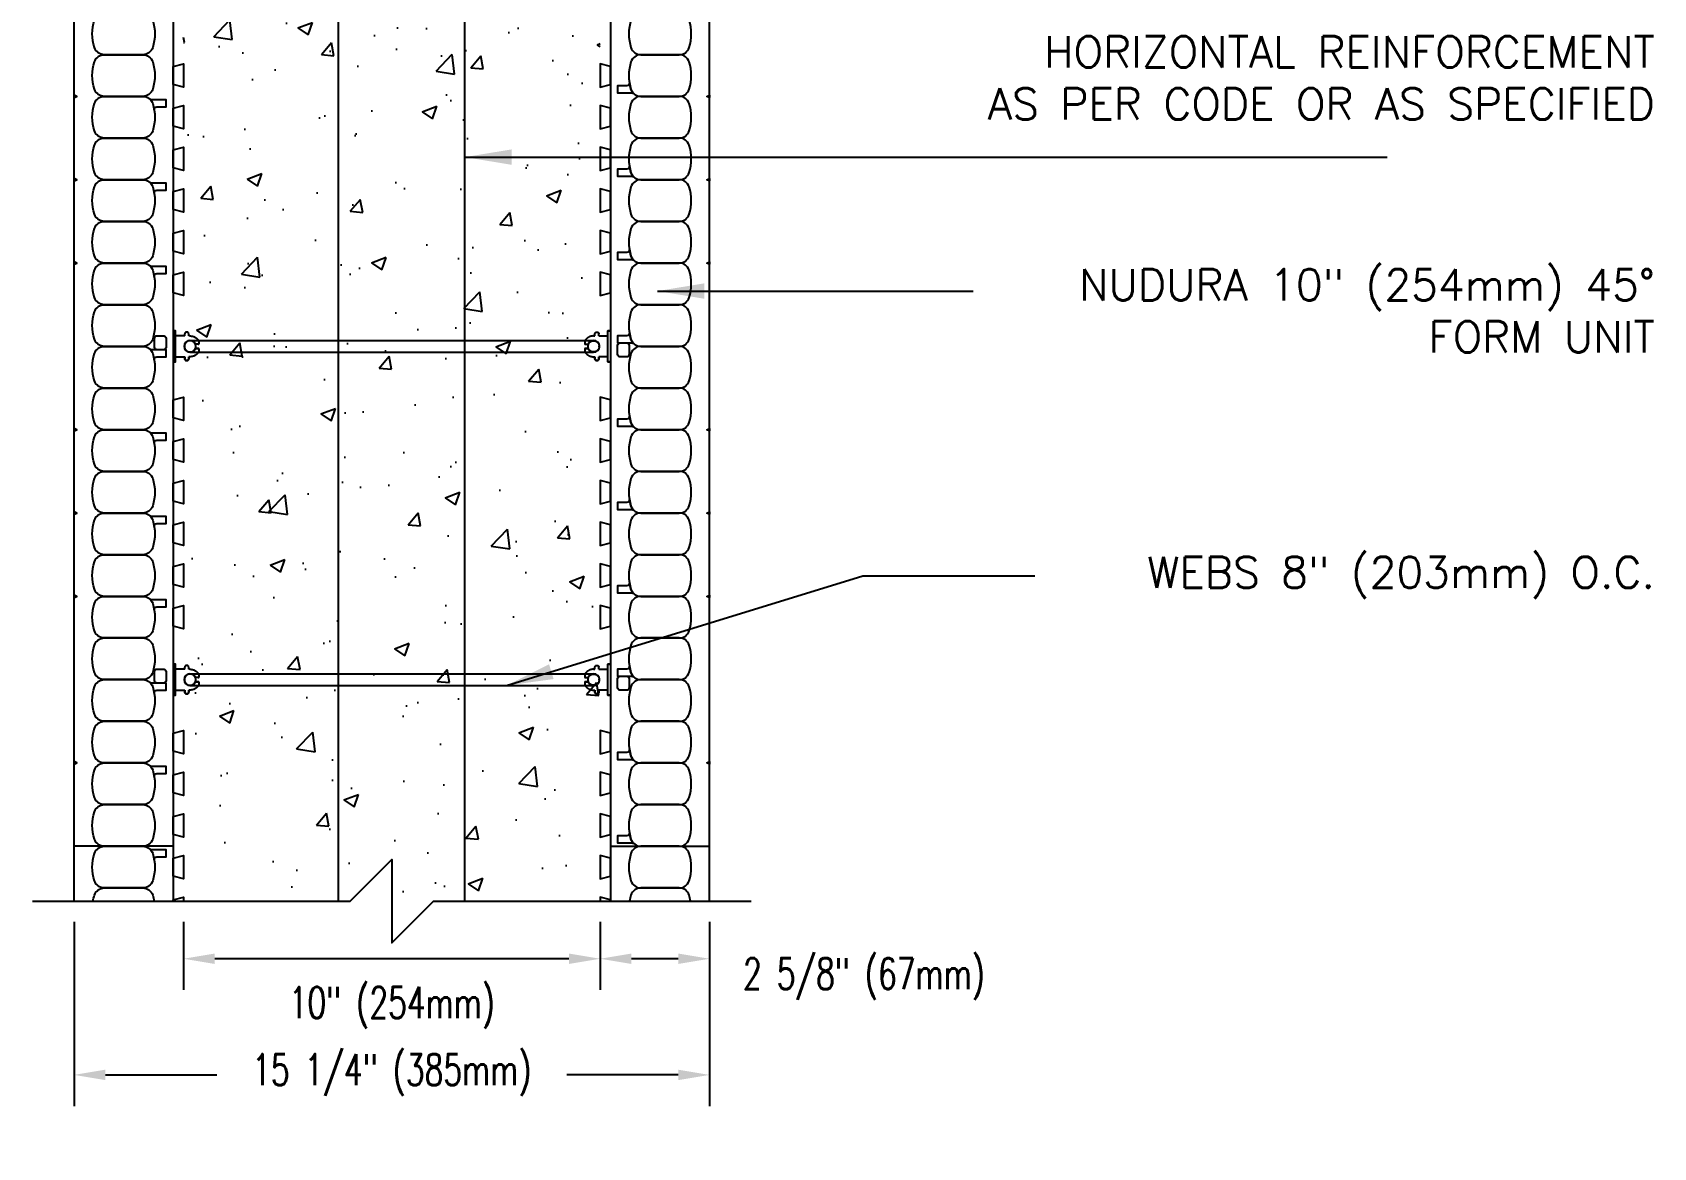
# Model space of a CAD drawing. Header units: inches. Extents: x 533.2 to 572.1, y 61.5 to 114.4.
# Drawn here: x 533.23 to 572.13, y 61.48 to 88.24 of the extents above; entities that cross this region are included whole.
import ezdxf

# ---------------------------------------------------------------- set-up
doc = ezdxf.new("R2010")
doc.units = ezdxf.units.IN
doc.header["$MEASUREMENT"] = 0
for name, color, linetype in [('DIM', 4, 'Continuous'), ('HATCH', 12, 'Continuous'), ('line25', 2, 'Continuous'), ('LINE3', 3, 'Continuous'), ('LINE50', 5, 'Continuous'), ('LINE9', 9, 'Continuous'), ('TEXT', 4, 'Continuous')]:
    doc.layers.add(name, color=color, linetype=linetype)
doc.styles.add('DIM', font='romans.shx', dxfattribs={"width": 0.7})
doc.styles.add('ROMANS', font='romans.shx', dxfattribs={"height": 0.75})
doc.dimstyles.new('ext_12', dxfattribs={"dimscale": 12, "dimtxt": 0.09375, "dimasz": 0.09375, "dimexe": 0.09375, "dimexo": 0.0625, "dimgap": 0.0625, "dimtad": 1, "dimdec": 1, "dimzin": 3, "dimdsep": 46, "dimlunit": 4, "dimtxsty": 'DIM', "dimcen": 0.09, "dimdle": 0.09375, "dimclrt": 4, "dimadec": 0, "dimazin": 0, "dimtfac": 1, "dimtdec": 1, "dimtmove": 2, "dimatfit": 3, "dimfxl": 0, "dimfrac": 2, "dimtolj": 1, "dimtzin": 0, "dimarcsym": 0})
doc.dimstyles.new('ext_8', dxfattribs={"dimscale": 8, "dimtxt": 0.09375, "dimasz": 0.09375, "dimexe": 0.09375, "dimexo": 0.0625, "dimgap": 0.0625, "dimtad": 1, "dimdec": 1, "dimzin": 3, "dimdsep": 46, "dimlunit": 4, "dimtxsty": 'DIM', "dimcen": 0.09, "dimdle": 0.09375, "dimclrt": 4, "dimadec": 0, "dimazin": 0, "dimtfac": 1, "dimtdec": 1, "dimtmove": 2, "dimatfit": 3, "dimfxl": 0, "dimfrac": 2, "dimtolj": 1, "dimtzin": 0, "dimarcsym": 0})

# ---------------------------------------------------------------- blocks, each defined once
blk = doc.blocks.new('WEB_CENTRE_TOP_10')
for p, q in [((-0.141, 9.688), (-0.141, 0)), ((0.141, 9.688), (0.141, 0))]:
    blk.add_line(p, q)
for centre in [(0, 9.688), (0, 0)]:
    blk.add_circle(centre, 0.141)
blk = doc.blocks.new('*D3')
at = {"layer": 'Defpoints', "color": 0}
for p in [(546.853, 67.396), (549.478, 67.396), (546.853, 66.011)]:
    blk.add_point(p, dxfattribs=at)
at = {"layer": 'TEXT', "color": 0, "lineweight": -2}
for p, q in [((546.853, 66.896), (546.853, 65.261)), ((549.478, 66.896), (549.478, 65.261)), ((548.728, 66.011), (547.603, 66.011))]:
    blk.add_line(p, q, dxfattribs=at)
at = {"layer": 'TEXT', "color": 0}
for points in [[(547.603, 66.136), (547.603, 65.886), (546.853, 66.011)], [(548.728, 66.136), (548.728, 65.886), (549.478, 66.011)]]:
    blk.add_solid(points, dxfattribs=at)
at = {"layer": 'TEXT', "color": 4, "insert": (553.184, 65.528), "char_height": 0.75, "attachment_point": 5, "style": 'DIM'}
blk.add_mtext('\\A1;2 5/8" (67mm)', dxfattribs=at)
blk = doc.blocks.new('*D4')
at = {"layer": 'Defpoints', "color": 0}
for p in [(536.853, 67.396), (546.853, 67.396), (536.853, 66.011)]:
    blk.add_point(p, dxfattribs=at)
at = {"layer": 'TEXT', "color": 0, "lineweight": -2}
for p, q in [((536.853, 66.896), (536.853, 65.261)), ((546.853, 66.896), (546.853, 65.261)), ((546.103, 66.011), (537.603, 66.011))]:
    blk.add_line(p, q, dxfattribs=at)
at = {"layer": 'TEXT', "color": 0}
for points in [[(537.603, 66.136), (537.603, 65.886), (536.853, 66.011)], [(546.103, 66.136), (546.103, 65.886), (546.853, 66.011)]]:
    blk.add_solid(points, dxfattribs=at)
at = {"layer": 'TEXT', "color": 4, "insert": (541.854, 64.833), "char_height": 0.75, "attachment_point": 5, "style": 'DIM'}
blk.add_mtext('\\A1;10" (254mm)', dxfattribs=at)
blk = doc.blocks.new('*D5')
at = {"layer": 'Defpoints', "color": 0}
for p in [(534.228, 67.396), (549.478, 67.396), (549.478, 63.223)]:
    blk.add_point(p, dxfattribs=at)
at = {"layer": 'TEXT', "color": 0, "lineweight": -2}
for p, q in [((534.228, 66.896), (534.228, 62.473)), ((549.478, 66.896), (549.478, 62.473)), ((534.978, 63.223), (537.653, 63.223)), ((548.728, 63.223), (546.053, 63.223))]:
    blk.add_line(p, q, dxfattribs=at)
at = {"layer": 'TEXT', "color": 0}
for points in [[(534.978, 63.348), (534.978, 63.098), (534.228, 63.223)], [(548.728, 63.348), (548.728, 63.098), (549.478, 63.223)]]:
    blk.add_solid(points, dxfattribs=at)
at = {"layer": 'TEXT', "color": 4, "insert": (541.853, 63.223), "char_height": 0.75, "attachment_point": 5, "style": 'DIM'}
blk.add_mtext('\\A1;15 1/4" (385mm)', dxfattribs=at)
blk = doc.blocks.new('Connector')
blk.add_point((0.271, 0))
at = {"layer": 'LINE9'}
for p, q in [((0, 0.375), (0, -0.375)), ((0.062, -0.375), (0.062, 0.375)), ((0.281, 0.25), (0.062, 0.25))]:
    blk.add_line(p, q, dxfattribs=at)
for points, weights in [([(0.007, 0.375), (0.004, 0.375), (0, 0.375)], [1, 0.972587069138, 0.950305488115]), ([(0.327, 0.343), (0.308, 0.343), (0.281, 0.317), (0.281, 0.297)], [1, 0.85355339, 0.85355339, 1]), ([(0.328, 0.343), (0.327, 0.343), (0.327, 0.343)], [1, 0.70710678, 1]), ([(0.375, 0.297), (0.375, 0.317), (0.348, 0.343), (0.329, 0.343)], [1, 0.85355339, 0.85355339, 1]), ([(0.406, 0.25), (0.546, 0.25), (0.619, 0.131)], [0.958404415409, 0.794674173519, 0.864651571113]), ([(0.619, 0.052), (0.612, 0.049), (0.604, 0.049)], [0.83615024178, 0.892081430621, 1]), ([(0, -0.375), (0.004, -0.375), (0.007, -0.375)], [0.950305488115, 0.972587069138, 1]), ([(0.281, -0.297), (0.281, -0.317), (0.308, -0.343), (0.327, -0.343)], [1, 0.85355339, 0.85355339, 1]), ([(0.327, -0.343), (0.281, -0.343), (0.281, -0.297)], [1, 0.70710678, 1]), ([(0.329, -0.343), (0.348, -0.343), (0.375, -0.317), (0.375, -0.297)], [1, 0.85355339, 0.85355339, 1]), ([(0.375, -0.297), (0.375, -0.343), (0.329, -0.343)], [1, 0.70710678, 1]), ([(0.619, -0.131), (0.546, -0.25), (0.406, -0.25)], [0.864651574428, 0.794674169686, 0.958404415195]), ([(0.604, -0.049), (0.612, -0.049), (0.619, -0.052)], [1, 0.89208144177, 0.836150253337])]:
    blk.add_rational_spline(points, weights, degree=2, dxfattribs=at)
for points, degree in [([(0, 0.375), (0.002, 0.375), (0.005, 0.375), (0.007, 0.375)], 3), ([(0.007, 0.375), (0.021, 0.375), (0.051, 0.375), (0.062, 0.375), (0.062, 0.375)], 3), ([(0.281, 0.25), (0.281, 0.297)], 1), ([(0.327, 0.343), (0.327, 0.343), (0.328, 0.343), (0.328, 0.343)], 3), ([(0.328, 0.343), (0.329, 0.343), (0.329, 0.343), (0.329, 0.343)], 3), ([(0.375, 0.25), (0.375, 0.297)], 1), ([(0.406, 0.25), (0.375, 0.25)], 1), ([(0.406, 0.25), (0.406, 0.25)], 1), ([(0.406, 0.25), (0.406, 0.25)], 1), ([(0.406, 0.25), (0.406, 0.25)], 1), ([(0.406, 0.25), (0.406, 0.25)], 1), ([(0.406, 0.25), (0.406, 0.25)], 1), ([(0.406, 0.25), (0.406, 0.25)], 1), ([(0.406, 0.25), (0.406, 0.25)], 1), ([(0.406, 0.25), (0.406, 0.25)], 1), ([(0.406, 0.25), (0.406, 0.25)], 1), ([(0.406, 0.25), (0.406, 0.25)], 1), ([(0.406, 0.25), (0.406, 0.25)], 1), ([(0.406, 0.25), (0.406, 0.25)], 1), ([(0.406, 0.25), (0.406, 0.25)], 1), ([(0.406, 0.25), (0.406, 0.25)], 1), ([(0.406, 0.25), (0.406, 0.25)], 1), ([(0.406, 0.25), (0.406, 0.25)], 1), ([(0.406, 0.25), (0.406, 0.25)], 1), ([(0.406, 0.25), (0.406, 0.25)], 1), ([(0.406, 0.25), (0.406, 0.25)], 1), ([(0.406, 0.25), (0.406, 0.25)], 1), ([(0.406, 0.25), (0.406, 0.25)], 1), ([(0.406, 0.25), (0.406, 0.25)], 1), ([(0.406, 0.25), (0.406, 0.25)], 1), ([(0.406, 0.25), (0.406, 0.25)], 1), ([(0.604, 0.049), (0.532, 0.049)], 1), ([(0.532, 0.049), (0.532, 0.049)], 1), ([(0.532, 0.049), (0.532, 0.049)], 1), ([(0.532, 0.049), (0.532, 0.049)], 1), ([(0.532, 0.049), (0.532, 0.049)], 1), ([(0.532, 0.049), (0.532, 0.049)], 1), ([(0.532, 0.049), (0.532, 0.049)], 1), ([(0.532, 0.049), (0.532, 0.049)], 1), ([(0.532, 0.049), (0.532, 0.049)], 1), ([(0.532, 0.049), (0.532, 0.049)], 1), ([(0.532, 0.049), (0.532, 0.049)], 1), ([(0.604, 0.049), (0.609, 0.049), (0.614, 0.05), (0.619, 0.052)], 3), ([(0.604, 0.049), (0.604, 0.049)], 1), ([(0.604, 0.049), (0.604, 0.049)], 1), ([(0.604, 0.049), (0.604, 0.049)], 1), ([(0.604, 0.049), (0.604, 0.049)], 1), ([(0.619, 0.131), (0.619, 0.052)], 1), ([(0.619, 0.131), (0.619, 0.131)], 1), ([(0.619, 0.131), (0.619, 0.131)], 1), ([(0.619, 0.131), (0.619, 0.131)], 1), ([(0.619, 0.131), (0.619, 0.131)], 1), ([(0.007, -0.375), (0.005, -0.375), (0.002, -0.375), (0, -0.375)], 3), ([(0.062, -0.375), (0.062, -0.375), (0.051, -0.375), (0.021, -0.375), (0.007, -0.375)], 3), ([(0.062, -0.25), (0.281, -0.25)], 1), ([(0.281, -0.297), (0.281, -0.25)], 1), ([(0.281, -0.25), (0.281, -0.297)], 1), ([(0.328, -0.343), (0.328, -0.343), (0.327, -0.343), (0.327, -0.343)], 3), ([(0.329, -0.343), (0.329, -0.343), (0.329, -0.343), (0.328, -0.343)], 3), ([(0.375, -0.25), (0.375, -0.297)], 1), ([(0.375, -0.297), (0.375, -0.25)], 1), ([(0.406, -0.25), (0.375, -0.25)], 1), ([(0.406, -0.25), (0.406, -0.25)], 1), ([(0.406, -0.25), (0.406, -0.25)], 1), ([(0.406, -0.25), (0.406, -0.25)], 1), ([(0.406, -0.25), (0.406, -0.25)], 1), ([(0.406, -0.25), (0.406, -0.25)], 1), ([(0.406, -0.25), (0.406, -0.25)], 1), ([(0.406, -0.25), (0.406, -0.25)], 1), ([(0.406, -0.25), (0.406, -0.25)], 1), ([(0.406, -0.25), (0.406, -0.25)], 1), ([(0.406, -0.25), (0.406, -0.25)], 1), ([(0.406, -0.25), (0.406, -0.25)], 1), ([(0.532, -0.049), (0.604, -0.049)], 1), ([(0.604, -0.049), (0.58, -0.049), (0.556, -0.049), (0.532, -0.049)], 3), ([(0.532, -0.049), (0.532, -0.049)], 1), ([(0.532, -0.049), (0.532, -0.049)], 1), ([(0.532, -0.049), (0.532, -0.049)], 1), ([(0.532, -0.049), (0.532, -0.049)], 1), ([(0.619, -0.052), (0.614, -0.05), (0.609, -0.049), (0.604, -0.049)], 3), ([(0.604, -0.049), (0.604, -0.049)], 1), ([(0.604, -0.049), (0.604, -0.049)], 1), ([(0.604, -0.049), (0.604, -0.049)], 1), ([(0.604, -0.049), (0.604, -0.049)], 1), ([(0.604, -0.049), (0.604, -0.049)], 1), ([(0.604, -0.049), (0.604, -0.049)], 1), ([(0.604, -0.049), (0.604, -0.049)], 1), ([(0.604, -0.049), (0.604, -0.049)], 1), ([(0.619, -0.052), (0.619, -0.131)], 1), ([(0.619, -0.131), (0.619, -0.131)], 1), ([(0.619, -0.131), (0.619, -0.131)], 1), ([(0.619, -0.131), (0.619, -0.131)], 1), ([(0.619, -0.131), (0.619, -0.131)], 1)]:
    blk.add_open_spline(points, degree=degree, dxfattribs=at)
for points, weights, knots in [([(0.062, 0.375), (0.062, 0.375), (0.046, 0.375), (0.03, 0.375), (0.007, 0.375)], [0.868718858569, 0.861102746415, 1, 0.861102734288, 0.868718859898], [0, 0, 0, 0.5, 0.5, 1, 1, 1]), ([(0.532, 0.049), (0.472, 0.203), (0.333, 0.113), (0.157, 0), (0.333, -0.113), (0.472, -0.203), (0.532, -0.049)], [0.899508922286, 0.599718215298, 1, 0.54226024, 1, 0.599718224335, 0.899508908749], [0, 0, 0, 0.318112, 0.318112, 0.681888, 0.681888, 1, 1, 1]), ([(0.007, -0.375), (0.03, -0.375), (0.046, -0.375), (0.062, -0.375), (0.062, -0.375)], [0.868718859319, 0.861102739573, 1, 0.861102742958, 0.868718858948], [0, 0, 0, 0.5, 0.5, 1, 1, 1])]:
    blk.add_rational_spline(points, weights, degree=2, knots=knots, dxfattribs=at)

msp = doc.modelspace()

# ---------------------------------------------------------------- hatches: boundary and pattern name
at = {"layer": 'HATCH'}
h = msp.add_hatch(dxfattribs=at)
h.set_pattern_fill('AR-CONC', color=256, scale=0.5, style=0)
h.set_pattern_definition([(50, (15.855, 22.5708), (3.586301, -0.31376), [0.375, -4.125]), (355, (15.855, 22.5708), (-0.693757, 3.76096), [0.3, -3.3]), (100.4514, (16.1537, 22.5446), (2.892547, 3.447198), [0.3187, -3.50571]), (46.1842, (15.855, 23.571), (5.336205, -0.827595), [0.5625, -6.1875]), (96.6356, (16.2995, 23.502), (4.673314, 4.87059), [0.47805, -5.258565]), (351.1842, (15.855, 23.571), (4.67331, 4.870593), [0.45, -4.95]), (21, (16.355, 23.3208), (2.984535, -2.013094), [0.375, -4.125]), (326, (16.355, 23.3208), (1.216577, 3.62575), [0.3, -3.3]), (71.4514, (16.6036, 23.153), (4.201113, 1.612652), [0.3187, -3.50571]), (37.5, (15.8549, 22.5708), (0.0607993, 1.6644693), [0, -3.26, 0, -3.35, 0, -3.3125]), (7.5, (15.8549, 22.5708), (1.3153477, 1.9720586), [0, -1.91, 0, -3.185, 0, -1.2625]), (327.5, (14.7399, 22.5708), (2.6691122, -0.1127744), [0, -1.25, 0, -3.9, 0, -5.175]), (317.5, (14.2399, 22.5708), (2.915931, 0.500525), [0, -1.625, 0, -2.59, 0, -3.675])])
h.paths.add_polyline_path([(546.853, 92.011), (559.609, 104.767), (556.78, 107.595), (555.366, 107.595), (556.78, 109.009), (555.366, 109.009), (552.537, 111.838), (536.853, 96.153), (536.853, 67.491), (540.754, 67.491), (542.041, 68.777), (542.041, 66.841), (542.762, 67.563), (546.853, 67.563)])

# ---------------------------------------------------------------- linework, layer by layer
at = {"layer": 'line25'}
for p, q in [((536.603, 95.428), (536.603, 68.709)), ((547.103, 91.079), (547.103, 68.709)), ((536.603, 68.709), (536.603, 67.396)), ((547.103, 68.709), (547.103, 67.396))]:
    msp.add_line(p, q, dxfattribs=at)
for points in [[(536.603, 87.428), (536.853, 87.491), (536.853, 86.928), (536.603, 86.991)], [(547.103, 87.428), (546.853, 87.491), (546.853, 86.928), (547.103, 86.991)], [(536.603, 86.428), (536.853, 86.491), (536.853, 85.928), (536.603, 85.991)], [(547.103, 86.428), (546.853, 86.491), (546.853, 85.928), (547.103, 85.991)], [(536.603, 85.428), (536.853, 85.491), (536.853, 84.928), (536.603, 84.991)], [(547.103, 85.428), (546.853, 85.491), (546.853, 84.928), (547.103, 84.991)], [(536.603, 84.428), (536.853, 84.491), (536.853, 83.928), (536.603, 83.991)], [(547.103, 84.428), (546.853, 84.491), (546.853, 83.928), (547.103, 83.991)], [(536.603, 83.428), (536.853, 83.491), (536.853, 82.928), (536.603, 82.991)], [(547.103, 83.428), (546.853, 83.491), (546.853, 82.928), (547.103, 82.991)], [(536.603, 82.428), (536.853, 82.491), (536.853, 81.928), (536.603, 81.991)], [(547.103, 82.428), (546.853, 82.491), (546.853, 81.928), (547.103, 81.991)], [(536.603, 79.428), (536.853, 79.491), (536.853, 78.928), (536.603, 78.991)], [(547.103, 79.428), (546.853, 79.491), (546.853, 78.928), (547.103, 78.991)], [(536.603, 78.428), (536.853, 78.491), (536.853, 77.928), (536.603, 77.991)], [(547.103, 78.428), (546.853, 78.491), (546.853, 77.928), (547.103, 77.991)], [(536.603, 77.428), (536.853, 77.491), (536.853, 76.928), (536.603, 76.991)], [(547.103, 77.428), (546.853, 77.491), (546.853, 76.928), (547.103, 76.991)], [(536.603, 76.428), (536.853, 76.491), (536.853, 75.928), (536.603, 75.991)], [(547.103, 76.428), (546.853, 76.491), (546.853, 75.928), (547.103, 75.991)], [(536.603, 75.428), (536.853, 75.491), (536.853, 74.928), (536.603, 74.991)], [(547.103, 75.428), (546.853, 75.491), (546.853, 74.928), (547.103, 74.991)], [(536.603, 74.428), (536.853, 74.491), (536.853, 73.928), (536.603, 73.991)], [(547.103, 74.428), (546.853, 74.491), (546.853, 73.928), (547.103, 73.991)], [(536.603, 71.428), (536.853, 71.491), (536.853, 70.928), (536.603, 70.991)], [(547.103, 71.428), (546.853, 71.491), (546.853, 70.928), (547.103, 70.991)], [(536.603, 70.428), (536.853, 70.491), (536.853, 69.928), (536.603, 69.991)], [(547.103, 70.428), (546.853, 70.491), (546.853, 69.928), (547.103, 69.991)], [(536.603, 69.428), (536.853, 69.491), (536.853, 68.928), (536.603, 68.991)], [(547.103, 69.428), (546.853, 69.491), (546.853, 68.928), (547.103, 68.991)], [(536.603, 68.428), (536.853, 68.491), (536.853, 67.928), (536.603, 67.991)], [(547.103, 68.428), (546.853, 68.491), (546.853, 67.928), (547.103, 67.991)]]:
    msp.add_lwpolyline(points, close=True, dxfattribs=at)
for points in [[(536.603, 67.396), (536.603, 67.428), (536.853, 67.491), (536.853, 67.396)], [(547.103, 67.396), (547.103, 67.428), (546.853, 67.491), (546.853, 67.396)]]:
    msp.add_lwpolyline(points, dxfattribs=at)
at = {"layer": 'LINE3'}
for p, q in [((540.572, 67.396), (540.572, 92.365)), ((543.604, 67.396), (543.604, 90.269))]:
    msp.add_line(p, q, dxfattribs=at)
at = {"layer": 'LINE50'}
for p, q in [((534.228, 68.709), (534.228, 97.24)), ((549.478, 68.709), (549.478, 90.924)), ((536.603, 68.709), (534.228, 68.709)), ((534.228, 67.396), (534.228, 68.709)), ((547.103, 68.709), (549.478, 68.709)), ((549.478, 67.396), (549.478, 68.709))]:
    msp.add_line(p, q, dxfattribs=at)
at = {"layer": 'LINE9'}
for points in [[(536.114, 88.536, -0.157671), (536.114, 87.882, -0.325305), (535.876, 87.709), (534.955, 87.709, -0.325305), (534.717, 87.882, -0.157671), (534.717, 88.536, -0.325305), (534.955, 88.709), (535.876, 88.709, -0.325305)], [(547.592, 88.536, 0.157671), (547.592, 87.882, 0.325305), (547.83, 87.709), (548.751, 87.709, 0.325305), (548.989, 87.882, 0.157671), (548.989, 88.536, 0.325305), (548.751, 88.709), (547.83, 88.709, 0.325305)], [(536.114, 87.536, -0.157671), (536.114, 86.882, -0.325305), (535.876, 86.709), (534.955, 86.709, -0.325305), (534.717, 86.882, -0.157671), (534.717, 87.536, -0.325305), (534.955, 87.709), (535.876, 87.709, -0.325305)], [(547.592, 87.536, 0.157671), (547.592, 86.882, 0.325305), (547.83, 86.709), (548.751, 86.709, 0.325305), (548.989, 86.882, 0.157671), (548.989, 87.536, 0.325305), (548.751, 87.709), (547.83, 87.709, 0.325305)], [(547.592, 86.882, -0.037267), (547.554, 87.036, -0.463036), (547.493, 86.963), (547.271, 86.963), (547.271, 86.793), (547.617, 86.793, -0.189002), (547.66, 86.776, -0.128407)], [(536.114, 86.536, -0.157671), (536.114, 85.882, -0.325305), (535.876, 85.709), (534.955, 85.709, -0.325305), (534.717, 85.882, -0.157671), (534.717, 86.536, -0.325305), (534.955, 86.709), (535.876, 86.709, -0.325305)], [(536.114, 86.536, -0.037267), (536.151, 86.383, -0.463036), (536.213, 86.455), (536.434, 86.455), (536.434, 86.626), (536.088, 86.626, -0.189002), (536.046, 86.643, -0.128407)], [(547.592, 86.536, 0.157671), (547.592, 85.882, 0.325305), (547.83, 85.709), (548.751, 85.709, 0.325305), (548.989, 85.882, 0.157671), (548.989, 86.536, 0.325305), (548.751, 86.709), (547.83, 86.709, 0.325305)], [(536.114, 85.536, -0.157671), (536.114, 84.882, -0.325305), (535.876, 84.709), (534.955, 84.709, -0.325305), (534.717, 84.882, -0.157671), (534.717, 85.536, -0.325305), (534.955, 85.709), (535.876, 85.709, -0.325305)], [(547.592, 85.536, 0.157671), (547.592, 84.882, 0.325305), (547.83, 84.709), (548.751, 84.709, 0.325305), (548.989, 84.882, 0.157671), (548.989, 85.536, 0.325305), (548.751, 85.709), (547.83, 85.709, 0.325305)], [(547.592, 84.882, -0.037267), (547.554, 85.036, -0.463036), (547.493, 84.963), (547.271, 84.963), (547.271, 84.793), (547.617, 84.793, -0.189002), (547.66, 84.776, -0.128407)], [(536.114, 84.536, -0.157671), (536.114, 83.882, -0.325305), (535.876, 83.709), (534.955, 83.709, -0.325305), (534.717, 83.882, -0.157671), (534.717, 84.536, -0.325305), (534.955, 84.709), (535.876, 84.709, -0.325305)], [(536.114, 84.536, -0.037267), (536.151, 84.383, -0.463036), (536.213, 84.455), (536.434, 84.455), (536.434, 84.626), (536.088, 84.626, -0.189002), (536.046, 84.643, -0.128407)], [(547.592, 84.536, 0.157671), (547.592, 83.882, 0.325305), (547.83, 83.709), (548.751, 83.709, 0.325305), (548.989, 83.882, 0.157671), (548.989, 84.536, 0.325305), (548.751, 84.709), (547.83, 84.709, 0.325305)], [(536.114, 83.536, -0.157671), (536.114, 82.882, -0.325305), (535.876, 82.709), (534.955, 82.709, -0.325305), (534.717, 82.882, -0.157671), (534.717, 83.536, -0.325305), (534.955, 83.709), (535.876, 83.709, -0.325305)], [(547.592, 83.536, 0.157671), (547.592, 82.882, 0.325305), (547.83, 82.709), (548.751, 82.709, 0.325305), (548.989, 82.882, 0.157671), (548.989, 83.536, 0.325305), (548.751, 83.709), (547.83, 83.709, 0.325305)], [(547.592, 82.882, -0.037267), (547.554, 83.036, -0.463036), (547.493, 82.963), (547.271, 82.963), (547.271, 82.793), (547.617, 82.793, -0.189002), (547.66, 82.776, -0.128407)], [(536.114, 82.536, -0.157671), (536.114, 81.882, -0.325305), (535.876, 81.709), (534.955, 81.709, -0.325305), (534.717, 81.882, -0.157671), (534.717, 82.536, -0.325305), (534.955, 82.709), (535.876, 82.709, -0.325305)], [(536.114, 82.536, -0.037267), (536.151, 82.383, -0.463036), (536.213, 82.455), (536.434, 82.455), (536.434, 82.626), (536.088, 82.626, -0.189002), (536.046, 82.643, -0.128407)], [(547.592, 82.536, 0.157671), (547.592, 81.882, 0.325305), (547.83, 81.709), (548.751, 81.709, 0.325305), (548.989, 81.882, 0.157671), (548.989, 82.536, 0.325305), (548.751, 82.709), (547.83, 82.709, 0.325305)], [(536.114, 81.536, -0.157671), (536.114, 80.882, -0.325305), (535.876, 80.709), (534.955, 80.709, -0.325305), (534.717, 80.882, -0.157671), (534.717, 81.536, -0.325305), (534.955, 81.709), (535.876, 81.709, -0.325305)], [(547.592, 81.536, 0.157671), (547.592, 80.882, 0.325305), (547.83, 80.709), (548.751, 80.709, 0.325305), (548.989, 80.882, 0.157671), (548.989, 81.536, 0.325305), (548.751, 81.709), (547.83, 81.709, 0.325305)], [(536.434, 80.901), (536.434, 80.689, -0.414214), (536.372, 80.626), (536.219, 80.626, -0.414214), (536.157, 80.689), (536.157, 80.901, -0.414214), (536.219, 80.963), (536.372, 80.963, -0.414214)], [(547.592, 80.882, -0.037267), (547.554, 81.036, -0.463036), (547.493, 80.963), (547.271, 80.963), (547.271, 80.793), (547.617, 80.793, -0.189002), (547.66, 80.776, -0.128407)], [(536.114, 80.536, -0.157671), (536.114, 79.882, -0.325305), (535.876, 79.709), (534.955, 79.709, -0.325305), (534.717, 79.882, -0.157671), (534.717, 80.536, -0.325305), (534.955, 80.709), (535.876, 80.709, -0.325305)], [(536.114, 80.536, -0.037267), (536.151, 80.383, -0.463036), (536.213, 80.455), (536.434, 80.455), (536.434, 80.626), (536.088, 80.626, -0.189002), (536.046, 80.643, -0.128407)], [(547.486, 80.793, -0.414214), (547.549, 80.73), (547.549, 80.518, -0.414214), (547.486, 80.455), (547.334, 80.455, -0.414214), (547.271, 80.518), (547.271, 80.73, -0.414214), (547.334, 80.793)], [(547.592, 80.536, 0.157671), (547.592, 79.882, 0.325305), (547.83, 79.709), (548.751, 79.709, 0.325305), (548.989, 79.882, 0.157671), (548.989, 80.536, 0.325305), (548.751, 80.709), (547.83, 80.709, 0.325305)], [(536.114, 79.536, -0.157671), (536.114, 78.882, -0.325305), (535.876, 78.709), (534.955, 78.709, -0.325305), (534.717, 78.882, -0.157671), (534.717, 79.536, -0.325305), (534.955, 79.709), (535.876, 79.709, -0.325305)], [(547.592, 79.536, 0.157671), (547.592, 78.882, 0.325305), (547.83, 78.709), (548.751, 78.709, 0.325305), (548.989, 78.882, 0.157671), (548.989, 79.536, 0.325305), (548.751, 79.709), (547.83, 79.709, 0.325305)], [(547.592, 78.882, -0.037267), (547.554, 79.036, -0.463036), (547.493, 78.963), (547.271, 78.963), (547.271, 78.793), (547.617, 78.793, -0.189002), (547.66, 78.776, -0.128407)], [(536.114, 78.536, -0.157671), (536.114, 77.882, -0.325305), (535.876, 77.709), (534.955, 77.709, -0.325305), (534.717, 77.882, -0.157671), (534.717, 78.536, -0.325305), (534.955, 78.709), (535.876, 78.709, -0.325305)], [(536.114, 78.536, -0.037267), (536.151, 78.383, -0.463036), (536.213, 78.455), (536.434, 78.455), (536.434, 78.626), (536.088, 78.626, -0.189002), (536.046, 78.643, -0.128407)], [(547.592, 78.536, 0.157671), (547.592, 77.882, 0.325305), (547.83, 77.709), (548.751, 77.709, 0.325305), (548.989, 77.882, 0.157671), (548.989, 78.536, 0.325305), (548.751, 78.709), (547.83, 78.709, 0.325305)], [(536.114, 77.536, -0.157671), (536.114, 76.882, -0.325305), (535.876, 76.709), (534.955, 76.709, -0.325305), (534.717, 76.882, -0.157671), (534.717, 77.536, -0.325305), (534.955, 77.709), (535.876, 77.709, -0.325305)], [(547.592, 77.536, 0.157671), (547.592, 76.882, 0.325305), (547.83, 76.709), (548.751, 76.709, 0.325305), (548.989, 76.882, 0.157671), (548.989, 77.536, 0.325305), (548.751, 77.709), (547.83, 77.709, 0.325305)], [(547.592, 76.882, -0.037267), (547.554, 77.036, -0.463036), (547.493, 76.963), (547.271, 76.963), (547.271, 76.793), (547.617, 76.793, -0.189002), (547.66, 76.776, -0.128407)], [(536.114, 76.536, -0.157671), (536.114, 75.882, -0.325305), (535.876, 75.709), (534.955, 75.709, -0.325305), (534.717, 75.882, -0.157671), (534.717, 76.536, -0.325305), (534.955, 76.709), (535.876, 76.709, -0.325305)], [(547.592, 76.536, 0.157671), (547.592, 75.882, 0.325305), (547.83, 75.709), (548.751, 75.709, 0.325305), (548.989, 75.882, 0.157671), (548.989, 76.536, 0.325305), (548.751, 76.709), (547.83, 76.709, 0.325305)], [(536.114, 76.536, -0.037267), (536.151, 76.383, -0.463036), (536.213, 76.455), (536.434, 76.455), (536.434, 76.626), (536.088, 76.626, -0.189002), (536.046, 76.643, -0.128407)], [(536.114, 75.536, -0.157671), (536.114, 74.882, -0.325305), (535.876, 74.709), (534.955, 74.709, -0.325305), (534.717, 74.882, -0.157671), (534.717, 75.536, -0.325305), (534.955, 75.709), (535.876, 75.709, -0.325305)], [(547.592, 75.536, 0.157671), (547.592, 74.882, 0.325305), (547.83, 74.709), (548.751, 74.709, 0.325305), (548.989, 74.882, 0.157671), (548.989, 75.536, 0.325305), (548.751, 75.709), (547.83, 75.709, 0.325305)], [(536.114, 74.536, -0.157671), (536.114, 73.882, -0.325305), (535.876, 73.709), (534.955, 73.709, -0.325305), (534.717, 73.882, -0.157671), (534.717, 74.536, -0.325305), (534.955, 74.709), (535.876, 74.709, -0.325305)], [(547.592, 74.882, -0.037267), (547.554, 75.036, -0.463036), (547.493, 74.963), (547.271, 74.963), (547.271, 74.793), (547.617, 74.793, -0.189002), (547.66, 74.776, -0.128407)], [(547.592, 74.536, 0.157671), (547.592, 73.882, 0.325305), (547.83, 73.709), (548.751, 73.709, 0.325305), (548.989, 73.882, 0.157671), (548.989, 74.536, 0.325305), (548.751, 74.709), (547.83, 74.709, 0.325305)], [(536.114, 74.536, -0.037267), (536.151, 74.383, -0.463036), (536.213, 74.455), (536.434, 74.455), (536.434, 74.626), (536.088, 74.626, -0.189002), (536.046, 74.643, -0.128407)], [(536.114, 73.536, -0.157671), (536.114, 72.882, -0.325305), (535.876, 72.709), (534.955, 72.709, -0.325305), (534.717, 72.882, -0.157671), (534.717, 73.536, -0.325305), (534.955, 73.709), (535.876, 73.709, -0.325305)], [(547.592, 73.536, 0.157671), (547.592, 72.882, 0.325305), (547.83, 72.709), (548.751, 72.709, 0.325305), (548.989, 72.882, 0.157671), (548.989, 73.536, 0.325305), (548.751, 73.709), (547.83, 73.709, 0.325305)], [(536.434, 72.901), (536.434, 72.689, -0.414214), (536.372, 72.626), (536.219, 72.626, -0.414214), (536.157, 72.689), (536.157, 72.901, -0.414214), (536.219, 72.963), (536.372, 72.963, -0.414214)], [(547.592, 72.882, -0.037267), (547.554, 73.036, -0.463036), (547.493, 72.963), (547.271, 72.963), (547.271, 72.793), (547.617, 72.793, -0.189002), (547.66, 72.776, -0.128407)], [(547.486, 72.793, -0.414214), (547.549, 72.73), (547.549, 72.518, -0.414214), (547.486, 72.455), (547.334, 72.455, -0.414214), (547.271, 72.518), (547.271, 72.73, -0.414214), (547.334, 72.793)], [(536.114, 72.536, -0.157671), (536.114, 71.882, -0.325305), (535.876, 71.709), (534.955, 71.709, -0.325305), (534.717, 71.882, -0.157671), (534.717, 72.536, -0.325305), (534.955, 72.709), (535.876, 72.709, -0.325305)], [(536.114, 72.536, -0.037267), (536.151, 72.383, -0.463036), (536.213, 72.455), (536.434, 72.455), (536.434, 72.626), (536.088, 72.626, -0.189002), (536.046, 72.643, -0.128407)], [(547.592, 72.536, 0.157671), (547.592, 71.882, 0.325305), (547.83, 71.709), (548.751, 71.709, 0.325305), (548.989, 71.882, 0.157671), (548.989, 72.536, 0.325305), (548.751, 72.709), (547.83, 72.709, 0.325305)], [(536.114, 71.536, -0.157671), (536.114, 70.882, -0.325305), (535.876, 70.709), (534.955, 70.709, -0.325305), (534.717, 70.882, -0.157671), (534.717, 71.536, -0.325305), (534.955, 71.709), (535.876, 71.709, -0.325305)], [(547.592, 71.536, 0.157671), (547.592, 70.882, 0.325305), (547.83, 70.709), (548.751, 70.709, 0.325305), (548.989, 70.882, 0.157671), (548.989, 71.536, 0.325305), (548.751, 71.709), (547.83, 71.709, 0.325305)], [(547.592, 70.882, -0.037267), (547.554, 71.036, -0.463036), (547.493, 70.963), (547.271, 70.963), (547.271, 70.793), (547.617, 70.793, -0.189002), (547.66, 70.776, -0.128407)], [(536.114, 70.536, -0.157671), (536.114, 69.882, -0.325305), (535.876, 69.709), (534.955, 69.709, -0.325305), (534.717, 69.882, -0.157671), (534.717, 70.536, -0.325305), (534.955, 70.709), (535.876, 70.709, -0.325305)], [(536.114, 70.536, -0.037267), (536.151, 70.383, -0.463036), (536.213, 70.455), (536.434, 70.455), (536.434, 70.626), (536.088, 70.626, -0.189002), (536.046, 70.643, -0.128407)], [(547.592, 70.536, 0.157671), (547.592, 69.882, 0.325305), (547.83, 69.709), (548.751, 69.709, 0.325305), (548.989, 69.882, 0.157671), (548.989, 70.536, 0.325305), (548.751, 70.709), (547.83, 70.709, 0.325305)], [(536.114, 69.536, -0.157671), (536.114, 68.882, -0.325305), (535.876, 68.709), (534.955, 68.709, -0.325305), (534.717, 68.882, -0.157671), (534.717, 69.536, -0.325305), (534.955, 69.709), (535.876, 69.709, -0.325305)], [(547.592, 69.536, 0.157671), (547.592, 68.882, 0.325305), (547.83, 68.709), (548.751, 68.709, 0.325305), (548.989, 68.882, 0.157671), (548.989, 69.536, 0.325305), (548.751, 69.709), (547.83, 69.709, 0.325305)], [(547.592, 68.882, -0.037267), (547.554, 69.036, -0.463036), (547.493, 68.963), (547.271, 68.963), (547.271, 68.793), (547.617, 68.793, -0.189002), (547.66, 68.776, -0.128407)], [(536.114, 68.536, -0.157671), (536.114, 67.882, -0.325305), (535.876, 67.709), (534.955, 67.709, -0.325305), (534.717, 67.882, -0.157671), (534.717, 68.536, -0.325305), (534.955, 68.709), (535.876, 68.709, -0.325305)], [(536.114, 68.536, -0.037267), (536.151, 68.383, -0.463036), (536.213, 68.455), (536.434, 68.455), (536.434, 68.626), (536.088, 68.626, -0.189002), (536.046, 68.643, -0.128407)], [(547.592, 68.536, 0.157671), (547.592, 67.882, 0.325305), (547.83, 67.709), (548.751, 67.709, 0.325305), (548.989, 67.882, 0.157671), (548.989, 68.536, 0.325305), (548.751, 68.709), (547.83, 68.709, 0.325305)]]:
    msp.add_lwpolyline(points, format="xyb", close=True, dxfattribs=at)
for points in [[(534.228, 86.678), (534.292, 86.709), (534.228, 86.741)], [(549.478, 86.678), (549.413, 86.709), (549.478, 86.741)], [(534.228, 84.678), (534.292, 84.709), (534.228, 84.741)], [(549.478, 84.678), (549.413, 84.709), (549.478, 84.741)], [(534.228, 82.678), (534.292, 82.709), (534.228, 82.741)], [(549.478, 82.678), (549.413, 82.709), (549.478, 82.741)], [(534.228, 78.678), (534.292, 78.709), (534.228, 78.741)], [(549.478, 78.678), (549.413, 78.709), (549.478, 78.741)], [(534.228, 76.678), (534.292, 76.709), (534.228, 76.741)], [(549.478, 76.678), (549.413, 76.709), (549.478, 76.741)], [(534.228, 74.678), (534.292, 74.709), (534.228, 74.741)], [(549.478, 74.678), (549.413, 74.709), (549.478, 74.741)], [(534.228, 70.678), (534.292, 70.709), (534.228, 70.741)], [(549.478, 70.678), (549.413, 70.709), (549.478, 70.741)]]:
    msp.add_lwpolyline(points, close=True, dxfattribs=at)
at = {"layer": 'LINE9', "flags": 128}
msp.add_lwpolyline([(533.228, 67.396), (540.853, 67.396), (541.853, 68.396), (541.853, 66.396), (542.853, 67.396), (550.478, 67.396)], dxfattribs=at)
at = {"layer": 'LINE9'}
for points in [[(534.682, 67.396, -0.034089), (534.717, 67.536, -0.325305), (534.955, 67.709), (535.876, 67.709, -0.325305), (536.114, 67.536, -0.157671)], [(549.024, 67.396, 0.034089), (548.989, 67.536, 0.325305), (548.751, 67.709), (547.83, 67.709, 0.325305), (547.592, 67.536, 0.157671)], [(536.114, 67.536, -0.034089), (536.149, 67.396, -0.325305)], [(547.592, 67.536, 0.034089), (547.557, 67.396, 0.325305)]]:
    msp.add_lwpolyline(points, format="xyb", dxfattribs=at)

# ---------------------------------------------------------------- block references
for p in [(536.603, 80.709), (536.603, 72.709)]:
    msp.add_blockref('Connector', p)
at = {"xscale": -1}
for p in [(547.103, 80.709), (547.103, 72.709)]:
    msp.add_blockref('Connector', p, dxfattribs=at)
at = {"layer": 'LINE9', "xscale": -1, "rotation": 90}
for p in [(546.697, 80.709), (546.697, 72.709)]:
    msp.add_blockref('WEB_CENTRE_TOP_10', p, dxfattribs=at)

# ---------------------------------------------------------------- texts
at = {"layer": 'TEXT', "char_height": 0.75, "width": 17.52535, "attachment_point": 3, "style": 'ROMANS'}
for s, insert in [('HORIZONTAL REINFORCEMENT AS PER CODE OR AS SPECIFIED', (572.166, 88.153)), ('NUDURA 10" (254mm) 45° FORM UNIT', (572.166, 82.563)), ('WEBS 8" (203mm) O.C.', (572.166, 75.661))]:
    msp.add_mtext(s, dxfattribs=dict(at, insert=insert))

# ---------------------------------------------------------------- dimensions: what is measured, and where the dimension line sits
at = {"layer": 'TEXT'}
for base, p1, p2, text, picture, middle in [((549.478, 63.223), (534.228, 67.396), (549.478, 67.396), '15 1/4" (385mm)', '*D5', (541.853, 63.223)), ((536.853, 66.011), (546.853, 67.396), (536.853, 67.396), '10" (254mm)', '*D4', (541.854, 64.833)), ((546.853, 66.011), (549.478, 67.396), (546.853, 67.396), '2 5/8" (67mm)', '*D3', (553.184, 65.528))]:
    dim = msp.add_linear_dim(base=base, p1=p1, p2=p2, text=text, dimstyle='ext_8', dxfattribs=at)
    dim.commit()
    dim.dimension.update_dxf_attribs({"geometry": picture, "text_midpoint": middle, "dimtype": 160})

# ---------------------------------------------------------------- leaders
at = {"layer": 'DIM'}
for points in [[(548.229, 82.036), (555.803, 82.036)], [(544.607, 72.569, 0.274), (553.156, 75.203, 0.274), (557.281, 75.203, 0.274)]]:
    msp.add_leader(points, dimstyle='ext_12', override={"dimgap": 0.0625, "dimtad": 0}, dxfattribs=at)
at = {"layer": 'TEXT'}
msp.add_leader([(543.604, 85.251), (565.744, 85.251)], dimstyle='ext_12', override={"dimgap": 0.0625, "dimtad": 0}, dxfattribs=at)

doc.saveas('drawing.dxf')
